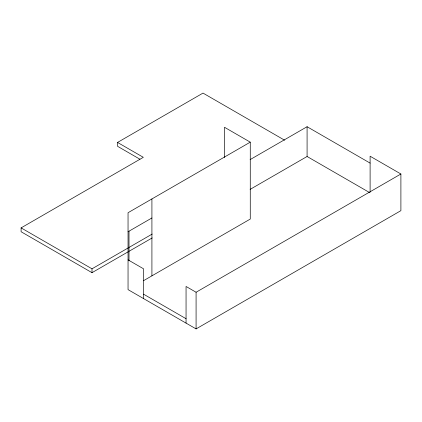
<?xml version="1.0" encoding="UTF-8"?>
<svg xmlns="http://www.w3.org/2000/svg" width="422" height="422" viewBox="0 0 422 422"><rect width="100%" height="100%" fill="white"/><g stroke="black" fill="none" stroke-linecap="round" stroke-linejoin="round"><path stroke-width="0.63" d="M139.925 159.215L117.543 146.292L117.543 142.436L203.003 93.093L284.607 140.204M152.194 237.924L92.001 272.675L21.1 231.741L21.1 227.885L143.322 157.316L117.543 142.436M143.39 280.767L250.267 219.06L250.267 142.156L128.045 212.72L128.045 289.629L196.082 328.907L400.9 210.657L400.9 173.996L370.105 156.214L370.105 192.232M250.119 159.611L307.084 126.721L370.105 163.108M128.045 231.741L151.915 217.958M21.1 227.885L92.001 268.814L152.194 234.062M250.119 189.378L307.084 156.493L369.54 192.548M186.055 323.12L186.055 286.459L196.082 292.246L400.9 173.996M250.267 142.156L224.488 127.27L224.488 157.506M128.045 259.857L143.564 268.814L143.564 298.586M143.564 294.176L186.055 318.71M307.084 126.721L307.084 156.493M196.082 292.246L196.082 328.907M151.915 198.941L151.915 275.846M129 231.193L129 260.791M92.001 268.814L92.001 272.675"/></g></svg>
